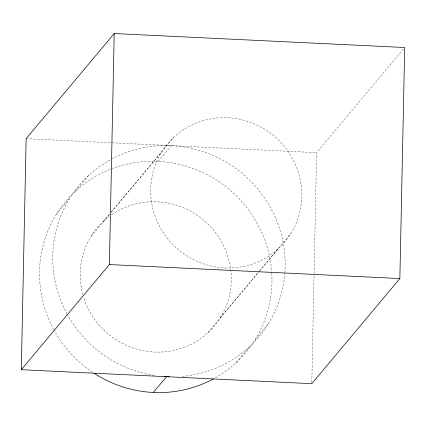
<?xml version="1.0" encoding="UTF-8"?>
<svg xmlns="http://www.w3.org/2000/svg" width="426" height="426" viewBox="0 0 426 426"><rect width="100%" height="100%" fill="white"/><g stroke="black" fill="none" stroke-linecap="round" stroke-linejoin="round"><path stroke-width="0.32" stroke-dasharray="2.13 1.6" d="M311.811 382.356L314.079 274.142M314.09 273.481L316.625 152.652L403.422 49.043M75.301 191.311L88.512 175.539M56.333 214.347L69.544 198.575M103.459 221.286L110.717 212.617M111.143 212.111L173.92 137.177M91.127 236.254L109.493 214.337M111.202 212.297L161.592 152.151M158.168 161.433L171.38 145.66M220.37 317.636L258.806 271.761M259.232 271.25L290.83 233.533M208.042 332.61L259.285 271.442M259.716 270.931L278.503 248.507A76.403 74.294 40 0 0 247.277 121.256A76.403 74.294 40 0 0 152.854 208.761A76.403 74.294 40 0 0 278.503 248.507M255.163 339.549L268.375 323.776M236.201 362.585L249.412 346.812M26.14 138.668L111.032 142.758M111.692 142.79L316.625 152.652M284.882 272.645A117.544 114.301 40 0 1 181.066 376.488M154.031 375.418A117.544 114.301 40 0 1 67.75 315.219M67.127 314.09A117.544 114.301 40 0 1 110.627 159.59M111.207 159.271A117.544 114.301 40 0 1 230.535 164.819A117.544 114.301 40 0 1 284.925 271.99M271.767 273.359A117.544 114.301 40 0 1 214.667 378.213M92.293 372.058A117.544 114.301 40 0 1 54.224 330.427M53.916 329.862A117.544 114.301 40 0 1 123.236 165.064A117.544 114.301 40 0 1 271.729 272.699M111.553 214.789A76.403 74.294 40 0 1 221.413 241.595A76.403 74.294 40 0 1 185.827 346.705A76.403 74.294 40 0 1 83.624 297.305M82.884 294.771A76.403 74.294 40 0 1 109.434 216.312"/><path stroke-width="0.64" d="M21.3 369.699L26.14 138.668L114.216 33.537L404.7 47.52L399.86 278.551L311.784 383.682L21.3 369.699L109.376 264.567L114.216 33.537M153.328 392.463L166.539 376.69M109.376 264.567L399.86 278.551M169.165 376.786A117.544 114.301 40 0 1 164.574 376.579M213.501 378.852A117.544 114.301 40 0 1 93.922 373.139"/></g></svg>
